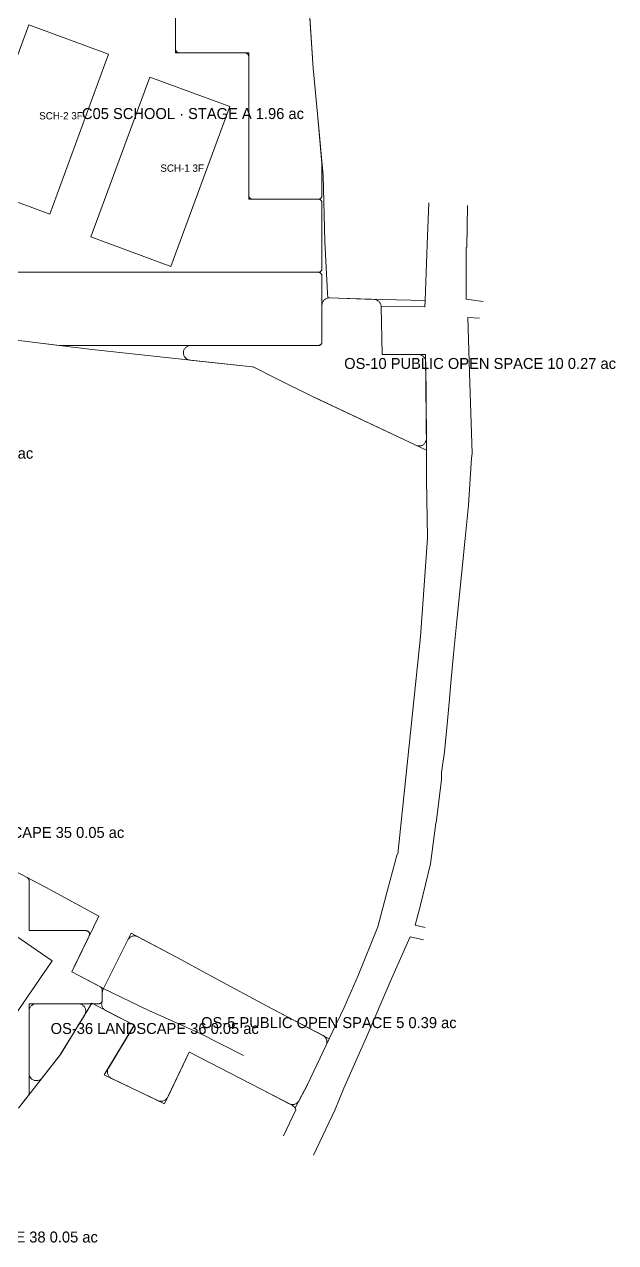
# Model space of a CAD drawing. Extents: x 32 to 940, y -21 to 684.
# Drawn here: x 778.7 to 940.2, y 84.7 to 417.8 of the extents above; entities that cross this region are included whole.
import ezdxf

# ---------------------------------------------------------------- set-up
doc = ezdxf.new("R2010")
doc.units = 0
for name, color, linetype, lineweight in [('BUILDING-APARTMENTS', 1, 'Continuous', 0), ('BUILDING-SCHOOL', 5, 'Continuous', 0), ('GREEN-LANDSCAPE', 3, 'Continuous', 0), ('GREEN-RC', 3, 'Continuous', 0), ('ROAD-EXISTING', 2, 'Continuous', 0), ('SITE-BOUNDARY', 7, 'Continuous', 0), ('TEXT-PLOT', 7, 'Continuous', 0), ('TEXT-ZONE', 7, 'Continuous', 0), ('ZONE-APARTMENTS', 1, 'Continuous', 0), ('ZONE-SCHOOL', 5, 'Continuous', 0), ('ZONE-VILLAS', 2, 'Continuous', 0)]:
    doc.layers.add(name, color=color, linetype=linetype, lineweight=lineweight)

msp = doc.modelspace()

# ---------------------------------------------------------------- linework, layer by layer
at = {"layer": 'BUILDING-APARTMENTS'}
msp.add_lwpolyline([(768.14, 135.41), (728.63, 162.59), (746.75, 188.93), (786.26, 161.74)], close=True, dxfattribs=at)
at = {"layer": 'BUILDING-SCHOOL'}
for points in [[(801.73, 409.63), (785.65, 365.94), (763.8, 373.98), (779.88, 417.68)], [(834.82, 395.32), (818.74, 351.63), (796.89, 359.67), (812.98, 403.36)]]:
    msp.add_lwpolyline(points, close=True, dxfattribs=at)
at = {"layer": 'GREEN-LANDSCAPE'}
msp.add_lwpolyline([(780, 130.97), (780.01, 130.78), (780.04, 130.58), (780.09, 130.39), (780.16, 130.2), (780.24, 130.02), (780.34, 129.85), (780.46, 129.69), (780.6, 129.55), (780.74, 129.42), (780.91, 129.3), (781.08, 129.2), (781.26, 129.12), (781.44, 129.05), (781.64, 129.01), (781.83, 128.98), (782.03, 128.97), (782.23, 128.99), (782.42, 129.02), (782.62, 129.07), (782.8, 129.14), (782.98, 129.23), (783.15, 129.34), (783.3, 129.46), (783.45, 129.59), (783.58, 129.74), (788.46, 136), (788.59, 136.18), (795.18, 146.96), (795.27, 147.13), (795.34, 147.3), (795.4, 147.49), (795.44, 147.67), (795.47, 147.87), (795.47, 148.06), (795.45, 148.25), (795.42, 148.44), (795.37, 148.63), (795.3, 148.81), (795.21, 148.98), (795.11, 149.14), (795, 149.29), (794.86, 149.43), (794.72, 149.56), (794.56, 149.67), (794.4, 149.77), (794.22, 149.85), (794.04, 149.92), (793.85, 149.96), (793.66, 149.99), (793.47, 150), (782, 150), (781.8, 149.99), (781.61, 149.96), (781.42, 149.91), (781.23, 149.85), (781.06, 149.76), (780.89, 149.66), (780.73, 149.55), (780.59, 149.41), (780.45, 149.27), (780.34, 149.11), (780.24, 148.94), (780.15, 148.77), (780.09, 148.58), (780.04, 148.39), (780.01, 148.2), (780, 148)], close=True, dxfattribs=at)
at = {"layer": 'GREEN-RC'}
for points in [[(822.16, 328.01), (822.16, 327.82), (822.19, 327.62), (822.24, 327.43), (822.3, 327.25), (822.38, 327.07), (822.48, 326.9), (822.6, 326.74), (822.73, 326.6), (822.87, 326.47), (823.03, 326.35), (823.2, 326.25), (823.37, 326.16), (823.56, 326.09), (823.74, 326.04), (823.94, 326.01), (840.92, 324.15), (840.95, 324.15), (840.96, 324.15), (840.96, 324.15), (840.96, 324.15), (840.97, 324.15), (841, 324.14), (841.3, 324.07), (841.3, 324.07), (841.33, 324.06), (841.35, 324.06), (841.36, 324.05), (847.33, 321.09), (857.8, 315.85), (857.84, 315.83), (885.68, 302.71), (885.86, 302.63), (886.04, 302.58), (886.23, 302.54), (886.42, 302.52), (886.62, 302.52), (886.81, 302.53), (887, 302.57), (887.18, 302.62), (887.36, 302.69), (887.53, 302.78), (887.69, 302.88), (887.85, 303), (887.98, 303.14), (888.11, 303.28), (888.22, 303.44), (888.32, 303.61), (888.4, 303.78), (888.46, 303.96), (888.5, 304.15), (888.53, 304.34), (888.53, 304.53), (888.33, 325.53), (888.32, 325.73), (888.29, 325.92), (888.24, 326.11), (888.17, 326.29), (888.08, 326.47), (887.98, 326.64), (887.86, 326.79), (887.73, 326.94), (887.58, 327.07), (887.43, 327.18), (887.26, 327.28), (887.08, 327.36), (886.89, 327.43), (886.7, 327.47), (886.51, 327.5), (886.31, 327.51), (882.91, 327.49), (882.91, 327.49), (882.91, 327.49), (882.9, 327.49), (882.88, 327.49), (882.88, 327.49), (882.88, 327.49), (882.87, 327.49), (876.51, 327.57), (876.49, 327.57), (876.47, 327.57), (876.47, 327.58), (876.47, 327.61), (876.15, 340.59), (876.15, 340.61), (876.15, 340.61), (876.14, 340.8), (876.11, 340.99), (876.07, 341.17), (876, 341.35), (875.92, 341.53), (875.83, 341.69), (875.71, 341.85), (875.59, 341.99), (875.45, 342.13), (875.29, 342.24), (875.13, 342.34), (874.96, 342.43), (874.78, 342.5), (874.6, 342.55), (874.41, 342.59), (874.22, 342.6), (862.07, 343), (861.87, 343), (861.67, 342.98), (861.47, 342.93), (861.28, 342.87), (861.1, 342.79), (860.92, 342.69), (860.76, 342.57), (860.61, 342.44), (860.47, 342.3), (860.35, 342.14), (860.25, 341.97), (860.16, 341.79), (860.09, 341.6), (860.04, 341.4), (860.01, 341.21), (860, 341.01), (860, 331.02), (860, 330.98), (860, 330.95), (859.99, 330.85), (859.97, 330.76), (859.94, 330.66), (859.9, 330.57), (859.86, 330.49), (859.8, 330.41), (859.74, 330.33), (859.67, 330.26), (859.6, 330.2), (859.51, 330.14), (859.43, 330.1), (859.34, 330.06), (859.24, 330.03), (859.15, 330.01), (859.05, 330), (859.02, 330), (858.98, 330), (824.16, 330), (823.96, 329.99), (823.77, 329.96), (823.58, 329.91), (823.39, 329.85), (823.22, 329.77), (823.05, 329.67), (822.89, 329.55), (822.75, 329.42), (822.61, 329.27), (822.5, 329.12), (822.4, 328.95), (822.31, 328.77), (822.24, 328.59), (822.2, 328.4), (822.17, 328.21)], [(799.81, 149.88), (799.83, 149.69), (799.87, 149.5), (799.92, 149.32), (799.99, 149.14), (800.08, 148.97), (800.18, 148.81), (800.3, 148.66), (800.43, 148.52), (800.57, 148.39), (800.73, 148.28), (800.89, 148.18), (808.71, 144.14), (808.74, 144.13), (808.75, 144.12), (808.74, 144.11), (808.73, 144.09), (801.68, 132.41), (801.58, 132.24), (801.51, 132.06), (801.45, 131.87), (801.41, 131.68), (801.39, 131.48), (801.39, 131.29), (801.41, 131.09), (801.45, 130.9), (801.5, 130.71), (801.58, 130.53), (801.67, 130.36), (801.78, 130.19), (801.9, 130.04), (802.04, 129.9), (802.19, 129.78), (802.36, 129.67), (802.53, 129.57), (815.19, 123.53), (815.38, 123.46), (815.56, 123.4), (815.76, 123.36), (815.95, 123.34), (816.15, 123.34), (816.34, 123.36), (816.54, 123.4), (816.72, 123.45), (816.9, 123.53), (817.08, 123.62), (817.24, 123.73), (817.39, 123.85), (817.53, 123.99), (817.66, 124.14), (817.77, 124.31), (817.86, 124.48), (823.7, 136.74), (823.71, 136.76), (823.72, 136.78), (823.74, 136.78), (823.75, 136.79), (823.76, 136.79), (823.77, 136.8), (823.78, 136.8), (823.8, 136.78), (840.35, 128.24), (840.35, 128.24), (840.35, 128.24), (843.75, 126.49), (843.75, 126.49), (843.76, 126.49), (851.06, 122.68), (851.23, 122.59), (851.42, 122.53), (851.61, 122.48), (851.8, 122.46), (852, 122.45), (852.2, 122.46), (852.39, 122.49), (852.58, 122.54), (852.76, 122.61), (852.94, 122.69), (853.11, 122.79), (853.26, 122.91), (853.41, 123.05), (853.54, 123.19), (853.65, 123.35), (853.75, 123.52), (856.13, 128.03), (856.17, 128.11), (861.17, 138.69), (861.25, 138.87), (861.3, 139.05), (861.34, 139.24), (861.36, 139.43), (861.36, 139.62), (861.35, 139.81), (861.31, 140), (861.26, 140.18), (861.19, 140.36), (861.11, 140.53), (861, 140.69), (860.89, 140.84), (860.76, 140.98), (860.61, 141.11), (860.46, 141.22), (860.29, 141.32), (844.84, 149.44), (844.83, 149.45), (832.84, 155.91), (832.84, 155.91), (832.84, 155.91), (820.27, 162.77), (820.24, 162.78), (809.67, 168.33), (809.49, 168.41), (809.3, 168.48), (809.11, 168.52), (808.91, 168.55), (808.71, 168.56), (808.51, 168.54), (808.32, 168.51), (808.12, 168.46), (807.94, 168.39), (807.76, 168.3), (807.59, 168.19), (807.43, 168.07), (807.29, 167.93), (807.16, 167.78), (807.05, 167.62), (806.95, 167.45), (800.36, 154.17), (800.35, 154.14), (800.35, 154.13), (800.34, 154.13), (800.3, 154.07), (800.21, 153.91), (800.14, 153.74), (800.08, 153.56), (800.03, 153.38), (800.01, 153.2), (800, 153.01), (800, 151.02), (800, 150.98), (800, 150.95), (799.99, 150.85), (799.97, 150.76), (799.94, 150.66), (799.93, 150.63), (799.87, 150.45), (799.84, 150.26), (799.82, 150.07)]]:
    msp.add_lwpolyline(points, close=True, dxfattribs=at)
at = {"layer": 'ROAD-EXISTING'}
for points in [[(889.17, 368.99), (888.78, 357.6)], [(899.55, 356.87), (899.71, 368.29)], [(888.78, 357.6), (888.21, 342.28)], [(899.4, 356.78), (899.55, 356.87)], [(899.41, 349), (899.4, 356.78)], [(899.39, 342.64), (899.41, 349)], [(904.01, 341.98), (899.39, 342.64)], [(900.36, 319.68), (899.84, 337.66)], [(899.84, 337.66), (903.01, 337.5)], [(900.99, 300.42), (900.36, 319.68)], [(888.57, 301.35), (888.56, 293.32)], [(900.81, 299.21), (900.99, 300.42)], [(900.04, 286.34), (900.81, 299.21)], [(888.85, 277.38), (888.56, 293.32)], [(900.04, 286.34), (899.14, 277.18)], [(887.91, 264.37), (888.85, 277.38)], [(899.14, 277.18), (898.12, 267.29)], [(898.12, 267.29), (896.9, 255.6)], [(886.9, 250.44), (887.91, 264.37)], [(896.9, 255.6), (895.97, 245.55)], [(880.71, 190.9), (886.9, 250.44)], [(895.97, 245.55), (895.23, 237.72)], [(895.23, 237.72), (894.72, 232.33)], [(894.72, 232.33), (894.26, 227.39)], [(894.26, 227.39), (893.45, 218.88)], [(893.45, 218.88), (892.69, 213.21)], [(892.69, 213.21), (892.61, 211.35)], [(892.61, 211.35), (891.19, 199.48)], [(889.69, 188.28), (891.14, 199.4)], [(878.02, 181.41), (880.54, 190.89)], [(886.95, 177), (889.69, 188.28)], [(875.22, 171.06), (878.02, 181.41)], [(885.5, 171.52), (886.95, 177)], [(869.86, 157.7), (875.22, 171.06)], [(888.16, 170.85), (885.5, 171.52)], [(882.88, 165.68), (884.06, 168.33)], [(884.06, 168.33), (887.7, 167.46)], [(878.67, 156), (882.88, 165.68)], [(866.04, 149.02), (869.86, 157.7)], [(800.2, 154.17), (812.72, 148.15)], [(872.08, 140.66), (878.67, 156)], [(812.72, 148.15), (816.94, 146.26)], [(861.99, 140.43), (866.04, 149.02)], [(816.94, 146.26), (826.56, 141.92)], [(826.56, 141.92), (838.6, 135.81)], [(865.97, 126.93), (872.08, 140.66)], [(863.59, 121.06), (865.97, 126.93)], [(849.46, 113.85), (852.84, 121.01)], [(852.84, 121.01), (852.72, 121.56)], [(863.58, 121.06), (857.67, 108.58)]]:
    msp.add_lwpolyline(points, dxfattribs=at)
at = {"layer": 'SITE-BOUNDARY'}
for points in [[(760.42, 333.33), (779.49, 331.04), (779.49, 331.04), (796.43, 329.02), (840.95, 324.15), (840.96, 324.15), (840.96, 324.15), (840.96, 324.15), (840.97, 324.15), (841.33, 324.06), (841.35, 324.06), (841.36, 324.05), (847.33, 321.09), (857.82, 315.84), (888.57, 301.35), (888.31, 327.52), (882.91, 327.49), (882.89, 327.49), (882.88, 327.49), (876.49, 327.57), (876.47, 327.57), (876.47, 327.58), (876.15, 340.61), (876.15, 340.63), (876.16, 340.63), (888.11, 340.59), (888.21, 342.28), (876.43, 342.53), (876.43, 342.53), (861.63, 343.02), (861.62, 343.02), (861.62, 343.03), (861.47, 344.31), (861.47, 344.32), (861.47, 344.34), (860.75, 358.42), (860.75, 358.44), (860.75, 358.45), (860.3, 376.47), (858.79, 393.31), (857.6, 405.83), (857.6, 405.85), (857.6, 405.86), (855.25, 442.12)], [(777.14, 121.49), (788.53, 136.09), (797.11, 150.12), (797.12, 150.13), (797.13, 150.13), (808.74, 144.13), (808.75, 144.12), (808.74, 144.11), (800.54, 130.53), (817, 122.67), (823.71, 136.76), (823.72, 136.78), (823.75, 136.79), (823.77, 136.8), (823.78, 136.8), (840.35, 128.24), (843.75, 126.49), (843.75, 126.49), (851.84, 122.27), (851.85, 122.26), (851.85, 122.26), (851.86, 122.25), (852.72, 121.56), (856.15, 128.07), (861.99, 140.43), (844.83, 149.45), (832.84, 155.91), (832.84, 155.91), (820.26, 162.78), (807.86, 169.28), (800.35, 154.14), (800.35, 154.13), (800.33, 154.14), (791.65, 158.73), (791.64, 158.74), (791.65, 158.75), (799.03, 173.96), (786.62, 180.74), (785.84, 181.13), (785.83, 181.14), (785.81, 181.14), (774.64, 187.09)]]:
    msp.add_lwpolyline(points, dxfattribs=at)
at = {"layer": 'ZONE-APARTMENTS'}
msp.add_lwpolyline([(777.18, 121.55), (778.86, 123.69), (779.79, 124.89), (779.84, 124.97), (779.89, 125.05), (779.93, 125.13), (779.96, 125.22), (779.98, 125.32), (780, 125.41), (780, 125.5), (780, 149.98), (780, 150), (780.02, 150), (796.63, 150), (796.73, 150.01), (796.83, 150.02), (796.94, 150.05), (797.03, 150.09), (797.12, 150.13), (797.12, 150.13), (797.12, 150.13), (797.13, 150.13), (797.14, 150.12), (797.16, 150.11), (797.25, 150.07), (797.34, 150.04), (797.43, 150.02), (797.53, 150), (797.62, 150), (799, 150), (799.1, 150), (799.2, 150.02), (799.29, 150.04), (799.38, 150.08), (799.47, 150.12), (799.56, 150.17), (799.63, 150.23), (799.71, 150.29), (799.77, 150.37), (799.83, 150.44), (799.88, 150.53), (799.92, 150.62), (799.96, 150.71), (799.98, 150.8), (800, 150.9), (800, 151), (800, 153.71), (800, 153.81), (799.98, 153.91), (799.96, 154), (799.92, 154.1), (799.88, 154.18), (799.83, 154.27), (799.77, 154.35), (799.7, 154.42), (799.63, 154.49), (799.55, 154.55), (799.47, 154.6), (791.66, 158.72), (791.65, 158.73), (791.64, 158.74), (791.65, 158.75), (791.65, 158.76), (792.31, 160.11), (796.41, 168.56), (796.45, 168.65), (796.48, 168.74), (796.5, 168.84), (796.51, 168.93), (796.51, 169.03), (796.51, 169.13), (796.49, 169.22), (796.46, 169.31), (796.43, 169.4), (796.39, 169.49), (796.33, 169.57), (796.28, 169.65), (796.21, 169.72), (796.14, 169.78), (796.06, 169.84), (795.98, 169.89), (795.89, 169.93), (795.8, 169.96), (795.7, 169.98), (795.61, 170), (795.51, 170), (780.02, 170), (780, 170), (780, 170.02), (780, 183.64), (780, 183.74), (779.98, 183.83), (779.96, 183.93), (779.92, 184.02), (779.88, 184.11), (779.83, 184.19), (779.77, 184.27), (779.71, 184.35), (779.63, 184.41), (779.55, 184.47), (779.47, 184.52), (779.47, 184.52), (774.64, 187.09)], dxfattribs=at)
at = {"layer": 'ZONE-SCHOOL'}
for points in [[(820, 429.98), (820, 411), (820, 410.9), (820.02, 410.8), (820.04, 410.71), (820.08, 410.62), (820.12, 410.53), (820.17, 410.44), (820.23, 410.37), (820.29, 410.29), (820.37, 410.23), (820.44, 410.17), (820.53, 410.12), (820.62, 410.08), (820.71, 410.04), (820.8, 410.02), (820.9, 410), (821, 410), (839.98, 410), (840, 410), (840, 409.98), (840, 371), (840, 370.9), (840.02, 370.8), (840.04, 370.71), (840.08, 370.62), (840.12, 370.53), (840.17, 370.44), (840.23, 370.37), (840.29, 370.29), (840.37, 370.23), (840.44, 370.17), (840.53, 370.12), (840.62, 370.08), (840.71, 370.04), (840.8, 370.02), (840.9, 370), (841, 370), (859, 370), (859.1, 370), (859.2, 370.02), (859.29, 370.04), (859.38, 370.08), (859.47, 370.12), (859.56, 370.17), (859.63, 370.23), (859.71, 370.29), (859.77, 370.37), (859.83, 370.44), (859.88, 370.53), (859.92, 370.62), (859.96, 370.71), (859.98, 370.8), (860, 370.9), (860, 371), (860, 379.76), (860, 379.85), (859.91, 380.82), (858.8, 393.3), (858.79, 393.31), (857.6, 405.82), (857.6, 405.82), (857.6, 405.83), (857.6, 405.84), (857.6, 405.85), (857.6, 405.86), (856.54, 422.27)], [(761, 350), (859, 350), (859.1, 350), (859.2, 350.02), (859.29, 350.04), (859.38, 350.08), (859.47, 350.12), (859.56, 350.17), (859.63, 350.23), (859.71, 350.29), (859.77, 350.37), (859.83, 350.44), (859.88, 350.53), (859.92, 350.62), (859.96, 350.71), (859.98, 350.8), (860, 350.9), (860, 351), (860, 369), (860, 369.1), (859.98, 369.2), (859.96, 369.29), (859.92, 369.38), (859.88, 369.47), (859.83, 369.56), (859.77, 369.63), (859.71, 369.71), (859.63, 369.77), (859.56, 369.83), (859.47, 369.88), (859.38, 369.92), (859.29, 369.96), (859.2, 369.98), (859.1, 370), (859, 370), (840.02, 370), (840, 370), (840, 370.02), (840, 409), (840, 409.1), (839.98, 409.2), (839.96, 409.29), (839.92, 409.38), (839.88, 409.47), (839.83, 409.56), (839.77, 409.63), (839.71, 409.71), (839.63, 409.77), (839.56, 409.83), (839.47, 409.88), (839.38, 409.92), (839.29, 409.96), (839.2, 409.98), (839.1, 410), (839, 410), (820.02, 410), (820, 410), (820, 410.02), (820, 429)]]:
    msp.add_lwpolyline(points, dxfattribs=at)
at = {"layer": 'ZONE-VILLAS'}
msp.add_lwpolyline([(760.43, 333.33), (779.49, 331.04), (788.18, 330.01), (788.29, 330), (859, 330), (859.1, 330), (859.2, 330.02), (859.29, 330.04), (859.38, 330.08), (859.47, 330.12), (859.56, 330.17), (859.63, 330.23), (859.71, 330.29), (859.77, 330.37), (859.83, 330.44), (859.88, 330.53), (859.92, 330.62), (859.96, 330.71), (859.98, 330.8), (860, 330.9), (860, 331), (860, 349), (860, 349.1), (859.98, 349.2), (859.96, 349.29), (859.92, 349.38), (859.88, 349.47), (859.83, 349.56), (859.77, 349.63), (859.71, 349.71), (859.63, 349.77), (859.56, 349.83), (859.47, 349.88), (859.38, 349.92), (859.29, 349.96), (859.2, 349.98), (859.1, 350), (859, 350), (760.02, 350)], dxfattribs=at)

# ---------------------------------------------------------------- texts
at = {"layer": 'TEXT-PLOT'}
for s, p in [('SCH-2 3F', (782.76, 391.81)), ('SCH-1 3F', (815.86, 377.49))]:
    msp.add_text(s, height=2, dxfattribs=at).set_placement(p)
at = {"layer": 'TEXT-ZONE'}
for s, p in [('C05 SCHOOL · STAGE A 1.96 ac', (794.44, 391.91)), ('OS-10 PUBLIC OPEN SPACE 10 0.27 ac', (866.07, 323.58)), ('OS-39 LANDSCAPE 39 0.05 ac', (724.26, 299.04)), ('OS-35 LANDSCAPE 35 0.05 ac', (749.13, 195.34)), ('OS-36 LANDSCAPE 36 0.05 ac', (785.88, 141.74)), ('OS-5 PUBLIC OPEN SPACE 5 0.39 ac', (826.99, 143.34)), ('OS-38 LANDSCAPE 38 0.05 ac', (741.91, 84.72))]:
    msp.add_text(s, height=3, dxfattribs=at).set_placement(p)

doc.saveas('drawing.dxf')
